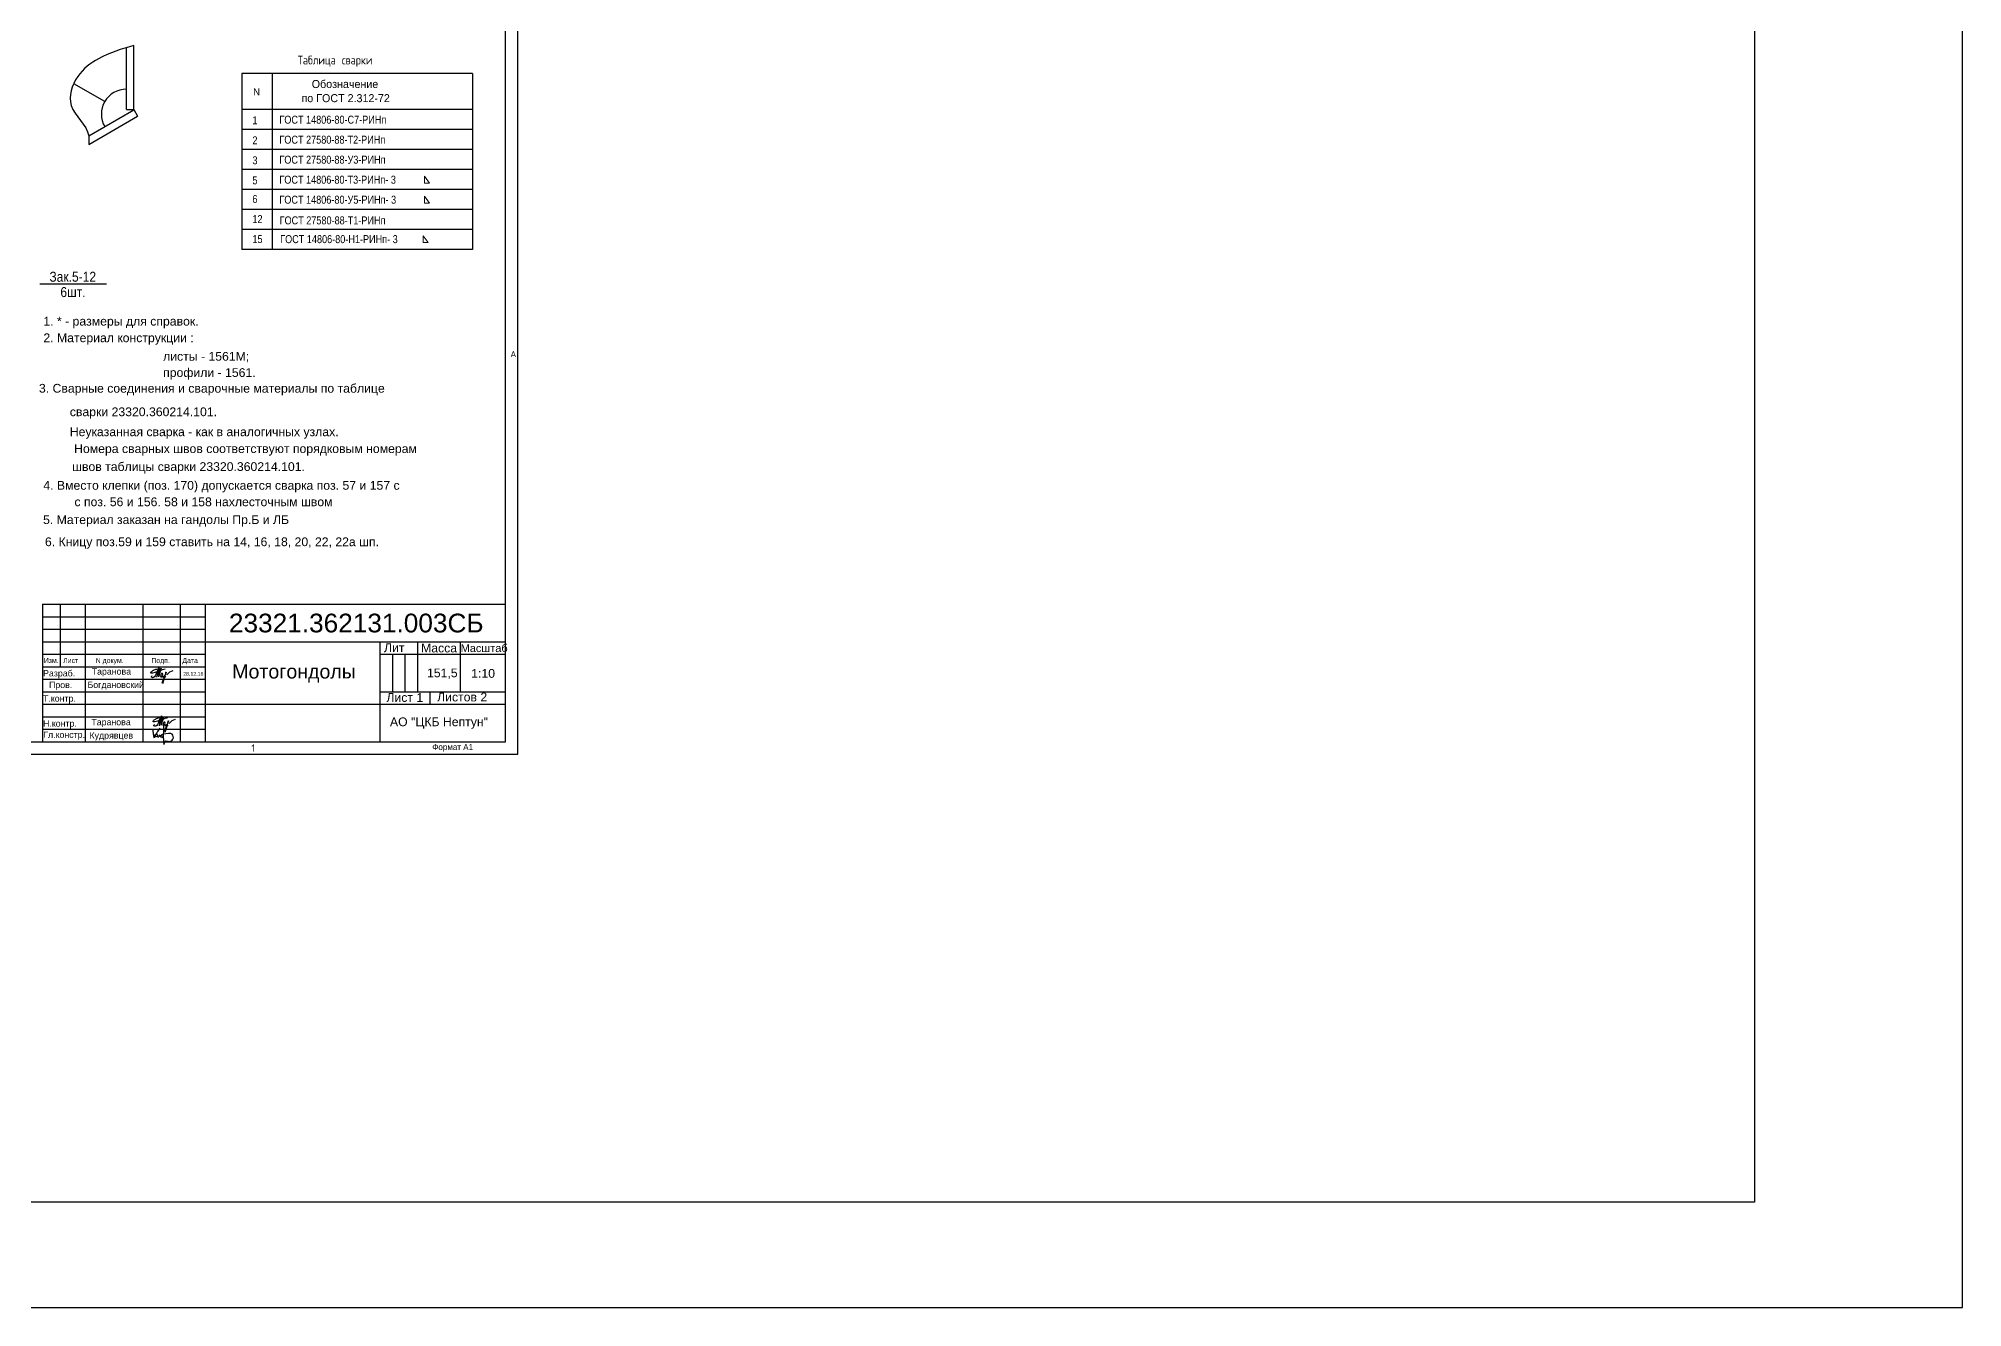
# Model space of a CAD drawing. Header units: millimetres. Extents: x 5443 to 24907, y -17798 to -7408.
# Drawn here: x 17214 to 24907, y -17798 to -12723 of the extents above; entities that cross this region are included whole.
import ezdxf
from ezdxf.enums import TextEntityAlignment as Align

# ---------------------------------------------------------------- set-up
doc = ezdxf.new("R2010")
doc.units = ezdxf.units.MM
doc.layers.add('pen_5', color=1, linetype='Continuous', true_color=0xff0000)
doc.styles.add('2_5', font='txt.shx', dxfattribs={"height": 2.5})
doc.styles.add('3', font='txt.shx', dxfattribs={"height": 3})
doc.styles.add('3.5', font='txt.shx', dxfattribs={"height": 3.5})
doc.styles.add('Arial', font='arial.ttf')

msp = doc.modelspace()

# ---------------------------------------------------------------- linework, layer by layer
at = {"color": 0}
for p, q in [((19130.7, -15585.1), (19130.7, -9645.1)), ((19080.7, -15535.1), (19080.7, -9695.1)), ((18948.7, -12863), (18027.2, -12863)), ((18027.2, -12863), (18027.2, -13567)), ((18148.8, -12863), (18148.8, -13567)), ((18948.7, -12863), (18948.7, -13567)), ((17595.5, -13007), (17610.5, -13033.9)), ((18948.7, -13007), (18027.2, -13007)), ((18948.7, -13087), (18027.2, -13087)), ((18948.7, -13167), (18027.2, -13167)), ((18948.7, -13247), (18027.2, -13247)), ((18948.7, -13327), (18027.2, -13327)), ((18948.7, -13407), (18027.2, -13407)), ((18948.7, -13487), (18027.2, -13487)), ((18948.7, -13567), (18027.2, -13567)), ((17485.3, -13705.2), (17219.8, -13705.2)), ((17230.7, -14985.1), (19080.7, -14985.1)), ((17230.7, -14985.1), (17230.7, -15535.1)), ((17300.7, -14985.1), (17300.7, -15235.1)), ((17400.7, -14985.1), (17400.7, -15535.1)), ((17630.7, -14985.1), (17630.7, -15535.1)), ((17780.7, -14985.1), (17780.7, -15535.1)), ((17880.7, -14985.1), (17880.7, -15535.1)), ((17230.7, -15035.1), (17880.7, -15035.1)), ((17230.7, -15085.1), (17880.7, -15085.1)), ((17230.7, -15135.1), (19080.7, -15135.1)), ((18580.7, -15535.1), (18580.7, -15135.1)), ((18730.7, -15335.1), (18730.7, -15135.1)), ((18900.7, -15335.1), (18900.7, -15135.1)), ((17230.7, -15185.1), (17880.7, -15185.1)), ((18580.7, -15185.1), (19080.7, -15185.1)), ((18630.7, -15335.1), (18630.7, -15185.1)), ((18680.7, -15335.1), (18680.7, -15185.1)), ((17230.7, -15235.1), (17880.7, -15235.1)), ((17230.7, -15285.1), (17880.7, -15285.1)), ((17230.7, -15335.1), (17880.7, -15335.1)), ((17230.7, -15385.1), (19080.7, -15385.1)), ((18580.7, -15335.1), (19080.7, -15335.1)), ((18780.7, -15385.1), (18780.7, -15335.1)), ((17230.7, -15435.1), (17880.7, -15435.1)), ((10920.7, -15535.1), (19080.7, -15535.1)), ((17230.7, -15485.1), (17880.7, -15485.1)), ((18580.7, -15535.1), (19080.7, -15535.1)), ((10720.7, -15585.1), (19130.7, -15585.1))]:
    msp.add_line(p, q, dxfattribs=at)
at = {"color": 0, "linetype": 'Continuous'}
for p, q in [((17565.5, -13007), (17565.5, -12759.5)), ((17595.5, -13007), (17595.5, -12750.5)), ((17478.9, -12975.3), (17354.7, -12903.5)), ((17478.9, -12975.3), (17354.7, -12903.5)), ((17414.9, -13112.2), (17595.9, -13007.7)), ((17414.9, -13146.9), (17610.5, -13033.9)), ((17565.5, -13007), (17595.5, -13007))]:
    msp.add_line(p, q, dxfattribs=at)
at = {"color": 0, "linetype": 'Continuous', "lineweight": 0}
for p, q in [((18757.5, -13273.7), (18777.7, -13300.8)), ((18757.5, -13353.7), (18777.7, -13380.8)), ((18751.7, -13511.6), (18771.9, -13538.7))]:
    msp.add_line(p, q, dxfattribs=at)
at = {"color": 7, "linetype": 'Continuous', "lineweight": 30}
msp.add_line((17721.9, -15530.9), (17714.5, -15546.5), dxfattribs=at)
at = {"color": 2}
for points in [[(6550.2, -17797.8), (24906.9, -17797.8), (24906.9, -7408.2), (6550.2, -7408.2)], [(7251.9, -7832), (24075.8, -7832), (24075.8, -17376), (7251.9, -17376)]]:
    msp.add_lwpolyline(points, close=True, dxfattribs=at)
at = {"color": 0, "linetype": 'Continuous', "lineweight": 0}
for points in [[(18777.7, -13300.8), (18757.5, -13300.8), (18757.5, -13273.7)], [(18777.7, -13380.8), (18757.5, -13380.8), (18757.5, -13353.7)], [(18771.9, -13538.7), (18751.7, -13538.7), (18751.7, -13511.6)]]:
    msp.add_lwpolyline(points, dxfattribs=at)
at = {"linetype": 'Continuous', "lineweight": 30, "const_width": 0.039}
for points in [[(17702.3, -15257.3, 0.000016), (17702.3, -15257.3)], [(17711.9, -15451.7, 0.000016), (17711.9, -15451.7)]]:
    msp.add_lwpolyline(points, format="xyb", dxfattribs=at)
at = {"color": 0, "linetype": 'Continuous'}
for start, end in [(150.00072, 210.00089), (90, 150.00065)]:
    msp.add_arc((17565.5, -13025.3), 100, start, end, dxfattribs=at)
at = {"linetype": 'Continuous', "lineweight": 30}
for centre, radius, start, end in [((18031.7, -15346.8), 352.4, 161.81149, 168.49479), ((17806.3, -15313.8), 125.5, 144.37556, 162.73031), ((17815.2, -15291.7), 122.1, 155.29017, 172.24665), ((17965, -15348), 280.4, 159.7159, 164.9632), ((17756.4, -15308.3), 49.3, 134.76419, 172.25498), ((17721.4, -15274), 12, 162.50628, 184.93291), ((17764.5, -15299.6), 49.9, 105.27487, 139.35997), ((18041.3, -15541.3), 352.4, 161.81149, 168.49479), ((17815.8, -15508.3), 125.5, 144.37556, 162.73031), ((17824.7, -15486.2), 122.1, 155.29017, 172.24665), ((17974.5, -15542.5), 280.4, 159.7159, 164.9632), ((17774, -15494.1), 49.9, 105.27487, 139.35997), ((17766, -15502.7), 49.3, 134.76419, 172.25498), ((17731, -15468.4), 12, 162.50628, 184.93291)]:
    msp.add_arc(centre, radius, start, end, dxfattribs=at)
at = {"color": 7, "linetype": 'Continuous', "lineweight": 30}
for centre, radius, start, end in [((17765.8, -15490.8), 94.3, 176.13822, 198.06328), ((17686.4, -15517.6), 12.2, 104.8241, 165.30041), ((17856.3, -15600), 197.1, 142.66623, 156.05406), ((17679.7, -15462.5), 52.2, 268.78411, 297.76715), ((17615, -15550.3), 85.2, 21.28942, 31.90023), ((17699.1, -15510.5), 2.83, 90.393, 15.35635), ((17735.3, -15577.6), 75.7, 83.63562, 114.43212), ((18155.8, -15509.8), 442.8, 174.26287, 184.7656), ((17736.9, -15494.3), 39.5, 247.75077, 274.6031), ((17736.7, -15517.4), 16.6, 281.5953, 65.01156)]:
    msp.add_arc(centre, radius, start, end, dxfattribs=at)
at = {"linetype": 'Continuous', "lineweight": 30, "extrusion": (0, 0, -1)}
for centre in [(17706.4, -15268.9), (17715.9, -15463.4)]:
    msp.add_ellipse(centre, major_axis=(-2.81, -7.02), ratio=0.538386, dxfattribs=at)
at = {"color": 7, "linetype": 'Continuous', "lineweight": 30}
msp.add_ellipse((17708.7, -15512.3), major_axis=(2.57, 6.85), ratio=0.38842, dxfattribs=at)
at = {"color": 0}
msp.add_spline([(17595.5, -12750.5), (17454.4, -12803.5), (17370.9, -12874.9), (17344.7, -12990.6), (17414.9, -13112.2), (17414.9, -13146.9)], degree=3, dxfattribs=at)
at = {"linetype": 'Continuous', "lineweight": 30}
for points, knots in [([(17720.5, -15244.7), (17715.9, -15245.1), (17686.2, -15257.8), (17655.3, -15265.2), (17668.2, -15252), (17678.2, -15246.8), (17688.6, -15243.4), (17704.7, -15242.6), (17702.7, -15249.3), (17702, -15250.8)], [120.750049, 120.750049, 120.750049, 120.750049, 379.261703, 762.008271, 840.964721, 983.024069, 1196.903919, 1332.914372, 1401.96047, 1401.96047, 1401.96047, 1401.96047]), ([(17697, -15236.8), (17694.4, -15239.1), (17684.5, -15259), (17684.6, -15266.1), (17675, -15279.6), (17665.1, -15279.3), (17665.3, -15273.7), (17668.1, -15271.4), (17668.1, -15271.4)], [0, 0, 0, 0, 89.820408, 414.907713, 533.665291, 644.266869, 710.596438, 714.615143, 714.615143, 714.615143, 714.615143]), ([(17709.5, -15275), (17710.9, -15276.5), (17714.4, -15276.1), (17720.5, -15268.1), (17720.5, -15268.7)], [23.915088, 23.915088, 23.915088, 23.915088, 57.636338, 135.350085, 135.350085, 135.350085, 135.350085]), ([(17723.4, -15256.8), (17722.2, -15257), (17715.3, -15288.1), (17710.7, -15301.9), (17710.7, -15301.9)], [45.762487, 45.762487, 45.762487, 45.762487, 279.412898, 601.250443, 601.250443, 601.250443, 601.250443]), ([(17722.7, -15257.7), (17722.7, -15257.7), (17723, -15257.2), (17723.7, -15256.1), (17725.1, -15259.7), (17723, -15264.2), (17720.5, -15268.7)], [27.864588, 27.864588, 27.864588, 27.864588, 27.924947, 44.852587, 64.290953, 136.407916, 136.407916, 136.407916, 136.407916]), ([(17730, -15439.2), (17725.5, -15439.5), (17695.7, -15452.2), (17664.9, -15459.7), (17677.8, -15446.5), (17687.7, -15441.3), (17698.1, -15437.8), (17714.3, -15437), (17712.3, -15443.8), (17711.6, -15445.3)], [120.750049, 120.750049, 120.750049, 120.750049, 379.261703, 762.008271, 840.964721, 983.024069, 1196.903919, 1332.914372, 1401.96047, 1401.96047, 1401.96047, 1401.96047]), ([(17706.5, -15431.3), (17703.9, -15433.5), (17694.1, -15453.4), (17694.2, -15460.5), (17684.5, -15474), (17674.7, -15473.8), (17674.9, -15468.1), (17677.7, -15465.8), (17677.7, -15465.8)], [0, 0, 0, 0, 89.820408, 414.907713, 533.665291, 644.266869, 710.596438, 714.615143, 714.615143, 714.615143, 714.615143]), ([(17719, -15469.5), (17720.4, -15471), (17723.9, -15470.6), (17730.1, -15462.5), (17730.1, -15463.1)], [23.915088, 23.915088, 23.915088, 23.915088, 57.636338, 135.350085, 135.350085, 135.350085, 135.350085]), ([(17733, -15451.2), (17731.7, -15451.4), (17724.9, -15482.6), (17720.2, -15496.3), (17720.2, -15496.3)], [45.762487, 45.762487, 45.762487, 45.762487, 279.412898, 601.250443, 601.250443, 601.250443, 601.250443]), ([(17732.3, -15452.1), (17732.3, -15452.1), (17732.5, -15451.7), (17733.3, -15450.6), (17734.7, -15454.2), (17732.6, -15458.6), (17730.1, -15463.1)], [27.864588, 27.864588, 27.864588, 27.864588, 27.924947, 44.852587, 64.290953, 136.407916, 136.407916, 136.407916, 136.407916])]:
    msp.add_open_spline(points, degree=3, knots=knots, dxfattribs=at)

# ---------------------------------------------------------------- texts
at = {"color": 0, "style": '3.5', "width": 0.8}
msp.add_text('Таблица сварки', height=35, dxfattribs=at).set_placement((18250.4, -12826.5))
at = {"color": 0, "linetype": 'Continuous'}
for s, height, p in [('N', 28.8, (18072.2, -12950.5)), ('Обозначение', 32, (18306.6, -12920.8)), ('по ГОСТ 2.312-72', 32, (18265.7, -12977.3))]:
    msp.add_text(s, height=height, dxfattribs=at).set_placement(p)
at = {"color": 0, "width": 0.85}
for s, p in [('1', (18069.4, -13065.9)), ('2', (18069.4, -13145.9)), ('3', (18069.4, -13225.9)), ('5', (18069.4, -13305.9)), ('6', (18069.4, -13380.8)), ('12', (18069.4, -13460.8)), ('15', (18069.4, -13540.8))]:
    msp.add_text(s, height=32, dxfattribs=at).set_placement(p)
for s, p in [('ГОСТ 14806-80-С7-РИНп', (18177.3, -13073)), ('ГОСТ 27580-88-T2-РИНп ', (18177.3, -13153)), ('ГОСТ 27580-88-У3-РИНп', (18177.3, -13233)), ('ГОСТ 14806-80-T3-РИНп- 3 ', (18177.3, -13313)), ('ГОСТ 14806-80-У5-РИНп- 3 ', (18177.3, -13393)), ('ГОСТ 27580-88-T1-РИНп ', (18178.1, -13475.7)), ('ГОСТ 14806-80-H1-РИНп- 3 ', (18180.5, -13550.7))]:
    msp.add_text(s, height=32, dxfattribs=at).set_placement(p, align=Align.BOTTOM_LEFT)
at = {"color": 0, "linetype": 'Continuous', "width": 0.9}
for s, p in [('Зак.5-12', (17351, -13675.5)), ('6шт.', (17351.9, -13736.8))]:
    msp.add_text(s, height=40, dxfattribs=at).set_placement(p, align=Align.MIDDLE_CENTER)
at = {"color": 0}
for s, height, style, p in [('A', 25, '2_5', (19100.8, -14004.3)), ('1', 30, '3', (18065, -15584.6))]:
    msp.add_text(s, height=height, dxfattribs=dict(at, style=style)).set_placement(p, align=Align.BOTTOM_LEFT)
for s, height, p in [('Изм.', 20, (17235.2, -15220.1)), ('Лист', 20, (17312.8, -15220.1)), ('N докум.', 20, (17442.8, -15220.1)), ('Подп.', 20, (17665.1, -15220.1)), ('Дата', 20, (17789.4, -15220.1)), ('28.12.16', 15, (17792.8, -15271.2)), ('Формат А1', 24, (18788.6, -15568.2))]:
    msp.add_text(s, height=height, dxfattribs=at).set_placement(p)
at = {"layer": 'pen_5', "color": 0, "linetype": 'Continuous', "style": 'Arial'}
for s, p in [('1. * - размеры для справок.', (17233.4, -13835.8)), ('2. Материал конструкции :', (17233.7, -13902.2)), ('листы - 1561М;', (17712.3, -13976.3)), ('профили - 1561.', (17712.3, -14041.3)), ('3. Сварные соединения и сварочные материалы по таблице ', (17215.9, -14104.1)), ('  сварки 23320.360214.101.', (17312.1, -14198.1)), ('  Неуказанная сварка - как в аналогичных узлах.', (17312.1, -14278.1)), (' Номера сварных швов соответствуют порядковым номерам', (17342.9, -14345.5)), ('  швов таблицы сварки 23320.360214.101.', (17321.5, -14417.3)), ('4. Вместо клепки (поз. 170) допускается сварка поз. 57 и 157 с ', (17233.4, -14492.3)), ('с поз. 56 и 156. 58 и 158 нахлесточным швом', (17357.8, -14558.2)), ('5. Материал заказан на гандолы Пр.Б и ЛБ', (17232.3, -14629.5)), ('6. Кницу поз.59 и 159 ставить на 14, 16, 18, 20, 22, 22а шп.', (17239.9, -14718))]:
    msp.add_text(s, height=35, dxfattribs=at).set_placement(p, align=Align.TOP_LEFT)
for s, height, p in [('23321.362131.003СБ', 75, (17975.4, -15120.4)), ('Мотогондолы', 56, (17988.6, -15299)), ('АО "ЦКБ Нептун"', 35, (18619.3, -15483.5))]:
    msp.add_text(s, height=height, dxfattribs=at).set_placement(p, align=Align.BOTTOM_LEFT)
for s, height, p in [('Лит', 35, (18595.5, -15176.7)), ('Масса', 35, (18743.7, -15177.8)), ('Масштаб', 31.5, (18901.8, -15176.5)), ('Разраб.', 25.2, (17232.3, -15273.8)), ('Пров.', 25.2, (17256.2, -15320.4)), ('Богдановский', 25.2, (17410.1, -15320)), ('Таранова', 25.2, (17426.7, -15266.5)), ('151,5', 35, (18767.5, -15277.3)), ('1:10', 35, (18944.2, -15279.3)), ('Т.контр.', 25.2, (17232.3, -15374.6)), ('Лист 1', 35, (18605.2, -15375.7)), ('Листов 2', 35, (18807.9, -15373.8)), ('Н.контр.', 25.2, (17232.3, -15474.6)), ('Таранова', 25.2, (17425.4, -15469.2)), ('Гл.констр.', 25.2, (17233.1, -15519.5)), ('Кудрявцев', 25.2, (17417.8, -15522.5))]:
    msp.add_text(s, height=height, dxfattribs=at).set_placement(p)

doc.saveas('drawing.dxf')
